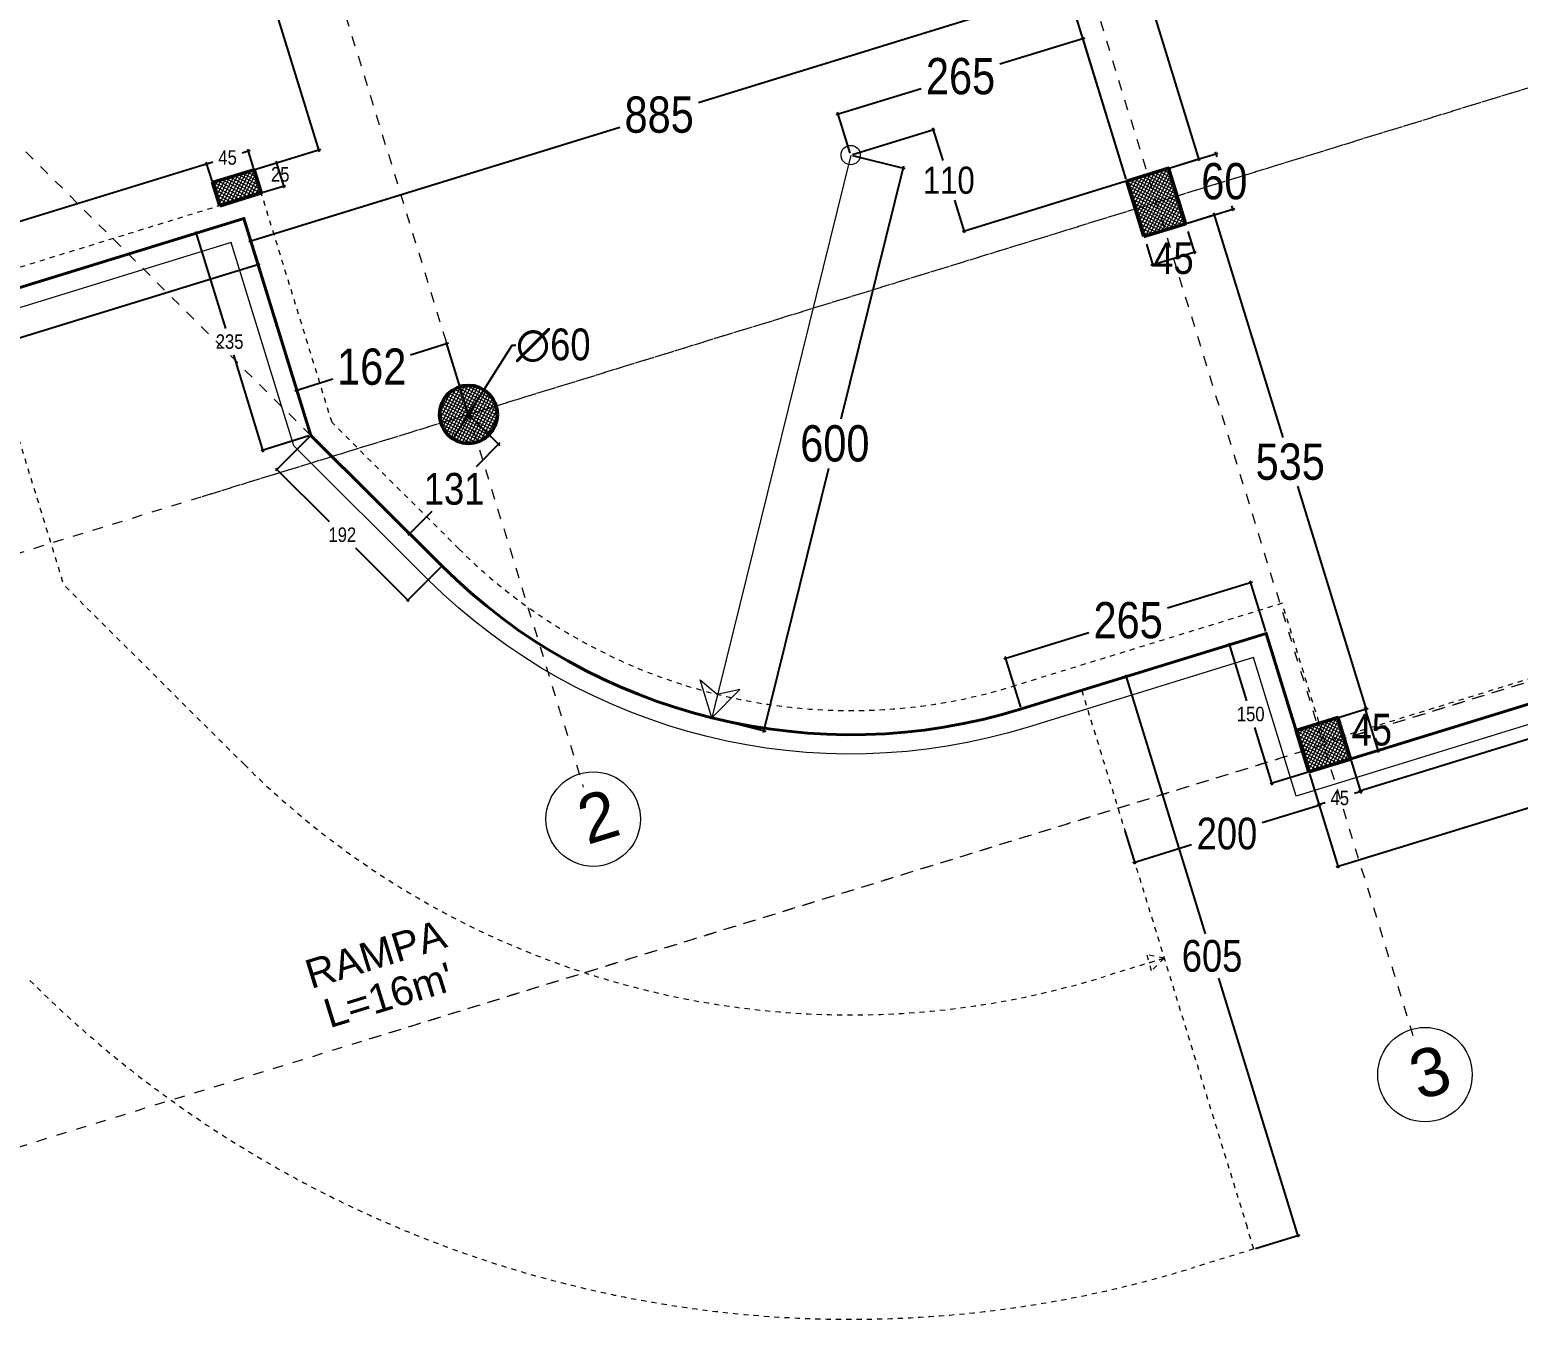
# Model space of a CAD drawing. Header units: centimetres. Extents: x 85226 to 578505, y -13061 to 170378.
# Drawn here: x 442434 to 443975, y 117937 to 119272 of the extents above; entities that cross this region are included whole.
import ezdxf

# ---------------------------------------------------------------- set-up
doc = ezdxf.new("R2010")
doc.units = ezdxf.units.CM
doc.linetypes.add('Dashed', pattern=[10.666667, 5.333333, -5.333333])
for name, color, linetype, lineweight in [('01 Bodrumi_Pen_No__20', 20, 'Continuous', 18), ('0_Pen_No__6', 6, 'Continuous', 18), ('Akset_Pen_No__13', 13, 'Continuous', 18), ('ArchiCAD Doors_Pen_No__3', 3, 'Continuous', 18), ('Dimensionet', 150, 'Continuous', 15), ('Fasada', 7, 'Continuous', 15), ('muri', 7, 'Continuous', 40), ('Shtyllat', 1, 'Continuous', 25), ('Spotat', 1, 'Continuous', 15), ('Tekst', 64, 'Continuous', 15)]:
    doc.layers.add(name, color=color, linetype=linetype, lineweight=lineweight)
doc.styles.add('Dimensionet CM', font='swissc.ttf', dxfattribs={"height": 15})
doc.dimstyles.new('Maxi shkronjat', dxfattribs={"dimscale": 2, "dimtxt": 30, "dimasz": 1, "dimexe": 1, "dimexo": 1, "dimgap": 3, "dimtad": 0, "dimtih": 1, "dimtoh": 1, "dimzin": 9, "dimtxsty": 'Dimensionet CM', "dimblk": 'ARCHTICK', "dimcen": 1, "dimdle": 1, "dimadec": 0, "dimazin": 0, "dimtfac": 1, "dimtmove": 0, "dimatfit": 3, "dimldrblk": 'ARCHTICK', "dimfxl": 1, "dimarcsym": 0})

# ---------------------------------------------------------------- blocks, each defined once
blk = doc.blocks.new('_ArchTick')
at = {"layer": 'Spotat', "color": 0, "const_width": 0.15}
blk.add_lwpolyline([(-0.5, -0.5), (0.5, 0.5)], dxfattribs=at)
blk = doc.blocks.new('*D4674')
at = {"layer": 'DEFPOINTS', "color": 0, "transparency": 16777216}
for p in [(445936.9, 119175.4), (445967, 119077.7), (443758, 118503.8)]:
    blk.add_point(p, dxfattribs=at)
at = {"layer": 'Dimensionet', "color": 0, "lineweight": -2, "transparency": 16777216}
for p, q in [((445937.5, 119173.5), (445967.6, 119075.8)), ((445968.9, 119078.3), (444930.9, 118758.3)), ((443786.2, 118405.5), (444824.2, 118725.5)), ((443758.6, 118501.9), (443788.7, 118404.2))]:
    blk.add_line(p, q, dxfattribs=at)
at = {"layer": 'Dimensionet', "color": 0, "lineweight": -2, "transparency": 16777216, "xscale": 2, "yscale": 2, "zscale": 2}
for p, rotation in [((445967, 119077.7), 17.1299999999269), ((443788.1, 118406.1), 197.1299999999269)]:
    blk.add_blockref('_ArchTick', p, dxfattribs=dict(at, rotation=rotation))
at = {"layer": 'Dimensionet', "color": 0, "transparency": 16777216, "insert": (444877.6, 118741.9), "char_height": 15, "attachment_point": 5, "style": 'Dimensionet CM'}
blk.add_mtext('{\\H2.5x;2280}', dxfattribs=at)
blk = doc.blocks.new('*D4675')
at = {"layer": 'DEFPOINTS', "color": 0, "transparency": 16777216}
for p in [(442655.4, 119076.7), (442670.1, 119028.9), (442077.2, 118898.5)]:
    blk.add_point(p, dxfattribs=at)
at = {"layer": 'Dimensionet', "color": 0, "lineweight": -2, "transparency": 16777216}
for p, q in [((442655.9, 119074.8), (442670.7, 119027)), ((442672, 119029.5), (442421.8, 118952.4)), ((442090, 118850.1), (442340.2, 118927.3)), ((442077.8, 118896.6), (442092.5, 118848.8))]:
    blk.add_line(p, q, dxfattribs=at)
at = {"layer": 'Dimensionet', "color": 0, "lineweight": -2, "transparency": 16777216, "xscale": 2, "yscale": 2, "zscale": 2}
for p, rotation in [((442670.1, 119028.9), 17.1299999999269), ((442091.9, 118850.7), 197.1299999999269)]:
    blk.add_blockref('_ArchTick', p, dxfattribs=dict(at, rotation=rotation))
at = {"layer": 'Dimensionet', "color": 0, "transparency": 16777216, "insert": (442381, 118939.8), "char_height": 15, "attachment_point": 5, "style": 'Dimensionet CM'}
blk.add_mtext('{\\H2.5x;605}', dxfattribs=at)
blk = doc.blocks.new('*D4676')
at = {"layer": 'DEFPOINTS', "color": 0, "transparency": 16777216}
for p in [(442655.4, 119076.7), (442724.6, 118852.2), (442675.2, 118836.9)]:
    blk.add_point(p, dxfattribs=at)
at = {"layer": 'Dimensionet', "color": 0, "lineweight": -2, "transparency": 16777216}
for p, q in [((442653.4, 119076.1), (442604, 119060.9)), ((442605.4, 119063.4), (442636.3, 118962.9)), ((442675.8, 118835), (442644.8, 118935.5)), ((442722.7, 118851.6), (442673.3, 118836.3))]:
    blk.add_line(p, q, dxfattribs=at)
at = {"layer": 'Dimensionet', "color": 0, "lineweight": -2, "transparency": 16777216, "xscale": 2, "yscale": 2, "zscale": 2}
for p, rotation in [((442606, 119061.5), 107.1299999991601), ((442675.2, 118836.9), 287.1299999991601)]:
    blk.add_blockref('_ArchTick', p, dxfattribs=dict(at, rotation=rotation))
at = {"layer": 'Dimensionet', "color": 0, "transparency": 16777216, "insert": (442640.6, 118949.2), "char_height": 15, "attachment_point": 5, "style": 'Dimensionet CM'}
blk.add_mtext('235', dxfattribs=at)
blk = doc.blocks.new('*D4641')
at = {"layer": 'DEFPOINTS', "color": 0, "transparency": 16777216}
for p in [(443388.7, 119855), (443420.2, 119864.7), (443612.5, 119128.7)]:
    blk.add_point(p, dxfattribs=at)
at = {"layer": 'Dimensionet', "color": 0, "lineweight": -2, "transparency": 16777216}
for p, q in [((443390.6, 119855.6), (443422.1, 119865.3)), ((443419.6, 119866.6), (443524.3, 119526.8)), ((443644.6, 119136.5), (443539.9, 119476.3)), ((443614.4, 119129.3), (443645.9, 119139))]:
    blk.add_line(p, q, dxfattribs=at)
at = {"layer": 'Dimensionet', "color": 0, "lineweight": -2, "transparency": 16777216, "xscale": 2, "yscale": 2, "zscale": 2}
for p, rotation in [((443420.2, 119864.7), 107.1299999991601), ((443644, 119138.4), 287.1299999991601)]:
    blk.add_blockref('_ArchTick', p, dxfattribs=dict(at, rotation=rotation))
at = {"layer": 'Dimensionet', "color": 0, "transparency": 16777216, "insert": (443532.1, 119501.6), "char_height": 15, "attachment_point": 5, "style": 'Dimensionet CM'}
blk.add_mtext('{\\H2.5x;760}', dxfattribs=at)
blk = doc.blocks.new('*D4642')
at = {"layer": 'DEFPOINTS', "color": 0, "transparency": 16777216}
for p in [(443661.6, 119143.8), (443612.5, 119128.7), (443630.2, 119071.4)]:
    blk.add_point(p, dxfattribs=at)
at = {"layer": 'Dimensionet', "color": 0, "lineweight": -2, "transparency": 16777216}
for p, q in [((443661, 119145.7), (443662.6, 119140.4)), ((443614.4, 119129.3), (443663.5, 119144.4)), ((443632.1, 119071.9), (443681.2, 119087.1)), ((443679.8, 119084.6), (443678.2, 119089.9))]:
    blk.add_line(p, q, dxfattribs=at)
at = {"layer": 'Dimensionet', "color": 0, "lineweight": -2, "transparency": 16777216, "xscale": 2, "yscale": 2, "zscale": 2}
for p, rotation in [((443661.6, 119143.8), 107.1299999991601), ((443679.2, 119086.5), 287.1299999991601)]:
    blk.add_blockref('_ArchTick', p, dxfattribs=dict(at, rotation=rotation))
at = {"layer": 'Dimensionet', "color": 0, "transparency": 16777216, "insert": (443670.4, 119115.1), "char_height": 15, "attachment_point": 5, "style": 'Dimensionet CM'}
blk.add_mtext('{\\H2.5x;60}', dxfattribs=at)
blk = doc.blocks.new('*D4643')
at = {"layer": 'DEFPOINTS', "color": 0, "transparency": 16777216}
for p in [(443630.2, 119071.4), (443659.8, 119080.5), (443787.8, 118560.1)]:
    blk.add_point(p, dxfattribs=at)
at = {"layer": 'Dimensionet', "color": 0, "lineweight": -2, "transparency": 16777216}
for p, q in [((443632.1, 119071.9), (443661.7, 119081.1)), ((443659.2, 119082.4), (443730.8, 118850.1)), ((443818, 118567.3), (443746.4, 118799.6)), ((443789.7, 118560.7), (443819.3, 118569.8))]:
    blk.add_line(p, q, dxfattribs=at)
at = {"layer": 'Dimensionet', "color": 0, "lineweight": -2, "transparency": 16777216, "xscale": 2, "yscale": 2, "zscale": 2}
for p, rotation in [((443659.8, 119080.5), 107.1299999991601), ((443817.4, 118569.2), 287.1299999991601)]:
    blk.add_blockref('_ArchTick', p, dxfattribs=dict(at, rotation=rotation))
at = {"layer": 'Dimensionet', "color": 0, "transparency": 16777216, "insert": (443738.6, 118824.8), "char_height": 15, "attachment_point": 5, "style": 'Dimensionet CM'}
blk.add_mtext('{\\H2.5x;535}', dxfattribs=at)
blk = doc.blocks.new('*D4644')
at = {"layer": 'DEFPOINTS', "color": 0, "transparency": 16777216}
for p in [(443787.8, 118560.1), (443816.4, 118568.9), (443801, 118517.1)]:
    blk.add_point(p, dxfattribs=at)
at = {"layer": 'Dimensionet', "color": 0, "lineweight": -2, "transparency": 16777216}
for p, q in [((443789.7, 118560.7), (443818.3, 118569.5)), ((443830.3, 118524), (443815.8, 118570.8)), ((443802.9, 118517.7), (443831.6, 118526.5))]:
    blk.add_line(p, q, dxfattribs=at)
at = {"layer": 'Dimensionet', "color": 0, "lineweight": -2, "transparency": 16777216, "xscale": 2, "yscale": 2, "zscale": 2}
for p, rotation in [((443816.4, 118568.9), 107.1299999991601), ((443829.7, 118525.9), 287.1299999991601)]:
    blk.add_blockref('_ArchTick', p, dxfattribs=dict(at, rotation=rotation))
at = {"layer": 'Dimensionet', "color": 0, "transparency": 16777216, "insert": (443823, 118547.4), "char_height": 15, "attachment_point": 5, "style": 'Dimensionet CM'}
blk.add_mtext('{\\H2.1875x;45}', dxfattribs=at)
blk = doc.blocks.new('*D4645')
at = {"layer": 'DEFPOINTS', "color": 0, "transparency": 16777216}
for p in [(443713.8, 118647.2), (443675.6, 118635.4), (443758, 118503.8)]:
    blk.add_point(p, dxfattribs=at)
at = {"layer": 'Dimensionet', "color": 0, "lineweight": -2, "transparency": 16777216}
for p, q in [((443711.9, 118646.6), (443673.7, 118634.8)), ((443675, 118637.3), (443693.5, 118577.4)), ((443720.4, 118490.1), (443701.9, 118550)), ((443756.1, 118503.2), (443717.9, 118491.5))]:
    blk.add_line(p, q, dxfattribs=at)
at = {"layer": 'Dimensionet', "color": 0, "lineweight": -2, "transparency": 16777216, "xscale": 2, "yscale": 2, "zscale": 2}
for p, rotation in [((443675.6, 118635.4), 107.1299999991601), ((443719.8, 118492.1), 287.1299999991601)]:
    blk.add_blockref('_ArchTick', p, dxfattribs=dict(at, rotation=rotation))
at = {"layer": 'Dimensionet', "color": 0, "transparency": 16777216, "insert": (443697.7, 118563.7), "char_height": 15, "attachment_point": 5, "style": 'Dimensionet CM'}
blk.add_mtext('150', dxfattribs=at)
blk = doc.blocks.new('*D4646')
at = {"layer": 'DEFPOINTS', "color": 0, "transparency": 16777216}
for p in [(443713.8, 118647.2), (443444.1, 118621.6), (443460.3, 118569)]:
    blk.add_point(p, dxfattribs=at)
at = {"layer": 'Dimensionet', "color": 0, "lineweight": -2, "transparency": 16777216}
for p, q in [((443699.5, 118700.4), (443611.6, 118673.3)), ((443713.2, 118649.1), (443697, 118701.7)), ((443442.2, 118621), (443530.1, 118648.1)), ((443459.7, 118570.9), (443443.5, 118623.5))]:
    blk.add_line(p, q, dxfattribs=at)
at = {"layer": 'Dimensionet', "color": 0, "lineweight": -2, "transparency": 16777216, "xscale": 2, "yscale": 2, "zscale": 2}
for p, rotation in [((443697.6, 118699.8), 17.12999999992693), ((443444.1, 118621.6), 197.1299999999269)]:
    blk.add_blockref('_ArchTick', p, dxfattribs=dict(at, rotation=rotation))
at = {"layer": 'Dimensionet', "color": 0, "transparency": 16777216, "insert": (443570.8, 118660.7), "char_height": 15, "attachment_point": 5, "style": 'Dimensionet CM'}
blk.add_mtext('{\\H2.5x;265}', dxfattribs=at)
blk = doc.blocks.new('*D4647')
at = {"layer": 'DEFPOINTS', "color": 0, "transparency": 16777216}
for p in [(442724.6, 118852.2), (442689.4, 118816.8), (442860.4, 118717)]:
    blk.add_point(p, dxfattribs=at)
at = {"layer": 'Dimensionet', "color": 0, "lineweight": -2, "transparency": 16777216}
for p, q in [((442723.2, 118850.7), (442688, 118815.4)), ((442688, 118818.2), (442743.5, 118763)), ((442826.6, 118680.3), (442771.1, 118735.5)), ((442859, 118715.6), (442823.8, 118680.3))]:
    blk.add_line(p, q, dxfattribs=at)
at = {"layer": 'Dimensionet', "color": 0, "lineweight": -2, "transparency": 16777216, "xscale": 2, "yscale": 2, "zscale": 2}
for p, rotation in [((442689.4, 118816.8), 135.1494736180241), ((442825.2, 118681.7), 315.1494736180241)]:
    blk.add_blockref('_ArchTick', p, dxfattribs=dict(at, rotation=rotation))
at = {"layer": 'Dimensionet', "color": 0, "transparency": 16777216, "insert": (442757.3, 118749.3), "char_height": 15, "attachment_point": 5, "style": 'Dimensionet CM'}
blk.add_mtext('192', dxfattribs=at)
blk = doc.blocks.new('*D4648')
at = {"layer": 'DEFPOINTS', "color": 0, "transparency": 16777216}
for p in [(443283.6, 119142.4), (443337.6, 119129.1), (443139.8, 118559.9)]:
    blk.add_point(p, dxfattribs=at)
at = {"layer": 'Dimensionet', "color": 0, "lineweight": -2, "transparency": 16777216}
for p, q in [((443338.1, 119131), (443273.4, 118868.9)), ((443285.5, 119141.9), (443339.5, 119128.6)), ((443193.4, 118544.6), (443260.9, 118818.4)), ((443141.8, 118559.4), (443195.8, 118546.1))]:
    blk.add_line(p, q, dxfattribs=at)
at = {"layer": 'Dimensionet', "color": 0, "lineweight": -2, "transparency": 16777216, "xscale": 2, "yscale": 2, "zscale": 2}
for p, rotation in [((443337.6, 119129.1), 76.13973681199917), ((443193.9, 118546.5), 256.1397368119992)]:
    blk.add_blockref('_ArchTick', p, dxfattribs=dict(at, rotation=rotation))
at = {"layer": 'Dimensionet', "color": 0, "transparency": 16777216, "insert": (443267.2, 118843.7), "char_height": 15, "attachment_point": 5, "style": 'Dimensionet CM'}
blk.add_mtext('{\\H2.5x;600}', dxfattribs=at)
blk = doc.blocks.new('*D4649')
at = {"layer": 'DEFPOINTS', "color": 0, "transparency": 16777216}
for p in [(443270.5, 119184.8), (443283.6, 119142.4), (443569.5, 119115.4)]:
    blk.add_point(p, dxfattribs=at)
at = {"layer": 'Dimensionet', "color": 0, "lineweight": -2, "transparency": 16777216}
for p, q in [((443526, 119263.5), (443438, 119236.4)), ((443568.9, 119117.4), (443523.5, 119264.8)), ((443268.6, 119184.2), (443356.5, 119211.3)), ((443283, 119144.3), (443269.9, 119186.7))]:
    blk.add_line(p, q, dxfattribs=at)
at = {"layer": 'Dimensionet', "color": 0, "lineweight": -2, "transparency": 16777216, "xscale": 2, "yscale": 2, "zscale": 2}
for p, rotation in [((443524.1, 119262.9), 17.12999999992693), ((443270.5, 119184.8), 197.1299999999269)]:
    blk.add_blockref('_ArchTick', p, dxfattribs=dict(at, rotation=rotation))
at = {"layer": 'Dimensionet', "color": 0, "transparency": 16777216, "insert": (443397.3, 119223.8), "char_height": 15, "attachment_point": 5, "style": 'Dimensionet CM'}
blk.add_mtext('{\\H2.5x;265}', dxfattribs=at)
blk = doc.blocks.new('*D4650')
at = {"layer": 'DEFPOINTS', "color": 0, "transparency": 16777216}
for p in [(443368.9, 119168.7), (443283.6, 119142.4), (443569.5, 119115.4)]:
    blk.add_point(p, dxfattribs=at)
at = {"layer": 'Dimensionet', "color": 0, "lineweight": -2, "transparency": 16777216}
for p, q in [((443285.5, 119143), (443370.8, 119169.3)), ((443368.3, 119170.6), (443378.8, 119136.6)), ((443567.6, 119114.9), (443399.3, 119063)), ((443401.8, 119061.7), (443391.4, 119095.7))]:
    blk.add_line(p, q, dxfattribs=at)
at = {"layer": 'Dimensionet', "color": 0, "lineweight": -2, "transparency": 16777216, "xscale": 2, "yscale": 2, "zscale": 2}
for p, rotation in [((443368.9, 119168.7), 107.1299999991601), ((443401.3, 119063.6), 287.1299999991601)]:
    blk.add_blockref('_ArchTick', p, dxfattribs=dict(at, rotation=rotation))
at = {"layer": 'Dimensionet', "color": 0, "transparency": 16777216, "insert": (443385.1, 119116.1), "char_height": 15, "attachment_point": 5, "style": 'Dimensionet CM'}
blk.add_mtext('{\\H1.875x;110}', dxfattribs=at)
blk = doc.blocks.new('*D4651')
at = {"layer": 'DEFPOINTS', "color": 0, "transparency": 16777216}
for p in [(442710.1, 118899.1), (442887.9, 118874), (442724.6, 118852.2)]:
    blk.add_point(p, dxfattribs=at)
at = {"layer": 'Dimensionet', "color": 0, "lineweight": -2, "transparency": 16777216}
for p, q in [((442867.3, 118947.6), (442827.9, 118935.4)), ((442887.3, 118875.9), (442864.8, 118948.9)), ((442708.2, 118898.5), (442747.6, 118910.7)), ((442724, 118854.1), (442709.5, 118901))]:
    blk.add_line(p, q, dxfattribs=at)
at = {"layer": 'Dimensionet', "color": 0, "lineweight": -2, "transparency": 16777216, "xscale": 2, "yscale": 2, "zscale": 2}
for p, rotation in [((442865.4, 118947), 17.12999999992693), ((442710.1, 118899.1), 197.1299999999269)]:
    blk.add_blockref('_ArchTick', p, dxfattribs=dict(at, rotation=rotation))
at = {"layer": 'Dimensionet', "color": 0, "transparency": 16777216, "insert": (442787.7, 118923.1), "char_height": 15, "attachment_point": 5, "style": 'Dimensionet CM'}
blk.add_mtext('{\\H2.5x;162}', dxfattribs=at)
blk = doc.blocks.new('*D4654')
at = {"layer": 'DEFPOINTS', "color": 0, "transparency": 16777216}
for p in [(442617, 119133.2), (442623, 119113.8), (442106.9, 118954.8)]:
    blk.add_point(p, dxfattribs=at)
at = {"layer": 'Dimensionet', "color": 0, "lineweight": -2, "transparency": 16777216}
for p, q in [((442618.9, 119133.8), (442379, 119059.9)), ((442622.4, 119115.8), (442616.4, 119135.1)), ((442099.1, 118973.6), (442339, 119047.5)), ((442106.4, 118956.7), (442100.4, 118976.1))]:
    blk.add_line(p, q, dxfattribs=at)
at = {"layer": 'Dimensionet', "color": 0, "lineweight": -2, "transparency": 16777216, "xscale": 2, "yscale": 2, "zscale": 2}
for p, rotation in [((442617, 119133.2), 17.1299999999269), ((442101, 118974.2), 197.1299999999269)]:
    blk.add_blockref('_ArchTick', p, dxfattribs=dict(at, rotation=rotation))
at = {"layer": 'Dimensionet', "color": 0, "transparency": 16777216, "insert": (442359, 119053.7), "char_height": 15, "attachment_point": 5, "style": 'Dimensionet CM'}
blk.add_mtext('540', dxfattribs=at)
blk = doc.blocks.new('*D4655')
at = {"layer": 'DEFPOINTS', "color": 0, "transparency": 16777216}
for p in [(442660, 119146.5), (442623, 119113.8), (442666, 119127.1)]:
    blk.add_point(p, dxfattribs=at)
at = {"layer": 'Dimensionet', "color": 0, "lineweight": -2, "transparency": 16777216}
for p, q in [((442661.9, 119147.1), (442653.6, 119144.5)), ((442665.4, 119129), (442659.4, 119148.4)), ((442615.1, 119132.6), (442623.4, 119135.2)), ((442622.4, 119115.8), (442616.4, 119135.1))]:
    blk.add_line(p, q, dxfattribs=at)
at = {"layer": 'Dimensionet', "color": 0, "lineweight": -2, "transparency": 16777216, "xscale": 2, "yscale": 2, "zscale": 2}
for p, rotation in [((442660, 119146.5), 17.1299999999269), ((442617, 119133.2), 197.1299999999269)]:
    blk.add_blockref('_ArchTick', p, dxfattribs=dict(at, rotation=rotation))
at = {"layer": 'Dimensionet', "color": 0, "transparency": 16777216, "insert": (442638.5, 119139.8), "char_height": 15, "attachment_point": 5, "style": 'Dimensionet CM'}
blk.add_mtext('45', dxfattribs=at)
blk = doc.blocks.new('*D4656')
at = {"layer": 'DEFPOINTS', "color": 0, "transparency": 16777216}
for p in [(442689.3, 119134.3), (442666, 119127.1), (442673.4, 119103.2)]:
    blk.add_point(p, dxfattribs=at)
at = {"layer": 'Dimensionet', "color": 0, "lineweight": -2, "transparency": 16777216}
for p, q in [((442667.9, 119127.7), (442691.2, 119134.9)), ((442697.3, 119108.5), (442688.7, 119136.2)), ((442675.3, 119103.8), (442698.6, 119111))]:
    blk.add_line(p, q, dxfattribs=at)
at = {"layer": 'Dimensionet', "color": 0, "lineweight": -2, "transparency": 16777216, "xscale": 2, "yscale": 2, "zscale": 2}
for p, rotation in [((442689.3, 119134.3), 107.1299999991601), ((442696.7, 119110.4), 287.1299999991601)]:
    blk.add_blockref('_ArchTick', p, dxfattribs=dict(at, rotation=rotation))
at = {"layer": 'Dimensionet', "color": 0, "transparency": 16777216, "insert": (442693, 119122.3), "char_height": 15, "attachment_point": 5, "style": 'Dimensionet CM'}
blk.add_mtext('25', dxfattribs=at)
blk = doc.blocks.new('*D4678')
at = {"layer": 'DEFPOINTS', "color": 0, "transparency": 16777216}
for p in [(443801, 118517.1), (443758, 118503.8), (443811.4, 118483.5)]:
    blk.add_point(p, dxfattribs=at)
at = {"layer": 'Dimensionet', "color": 0, "lineweight": -2, "transparency": 16777216}
for p, q in [((443801.6, 118515.2), (443812, 118481.6)), ((443758.6, 118501.9), (443769, 118468.3)), ((443813.3, 118484.1), (443805, 118481.5)), ((443766.5, 118469.7), (443774.8, 118472.2))]:
    blk.add_line(p, q, dxfattribs=at)
at = {"layer": 'Dimensionet', "color": 0, "lineweight": -2, "transparency": 16777216, "xscale": 2, "yscale": 2, "zscale": 2}
for p, rotation in [((443811.4, 118483.5), 17.1299999999269), ((443768.4, 118470.3), 197.1299999999269)]:
    blk.add_blockref('_ArchTick', p, dxfattribs=dict(at, rotation=rotation))
at = {"layer": 'Dimensionet', "color": 0, "transparency": 16777216, "insert": (443789.9, 118476.9), "char_height": 15, "attachment_point": 5, "style": 'Dimensionet CM'}
blk.add_mtext('45', dxfattribs=at)
blk = doc.blocks.new('*D4679')
at = {"layer": 'DEFPOINTS', "color": 0, "transparency": 16777216}
for p in [(444470, 118723.3), (444480, 118690.6), (443801, 118517.1)]:
    blk.add_point(p, dxfattribs=at)
at = {"layer": 'Dimensionet', "color": 0, "lineweight": -2, "transparency": 16777216}
for p, q in [((444470.6, 118721.4), (444480.6, 118688.7)), ((444481.9, 118691.2), (444165.5, 118593.7)), ((443809.2, 118483.9), (444125.5, 118581.4)), ((443801.6, 118515.2), (443811.7, 118482.6))]:
    blk.add_line(p, q, dxfattribs=at)
at = {"layer": 'Dimensionet', "color": 0, "lineweight": -2, "transparency": 16777216, "xscale": 2, "yscale": 2, "zscale": 2}
for p, rotation in [((444480, 118690.6), 17.1299999999269), ((443811.1, 118484.5), 197.1299999999269)]:
    blk.add_blockref('_ArchTick', p, dxfattribs=dict(at, rotation=rotation))
at = {"layer": 'Dimensionet', "color": 0, "transparency": 16777216, "insert": (444145.5, 118587.6), "char_height": 15, "attachment_point": 5, "style": 'Dimensionet CM'}
blk.add_mtext('700', dxfattribs=at)
blk = doc.blocks.new('*D4680')
at = {"layer": 'DEFPOINTS', "color": 0, "transparency": 16777216}
for p in [(442887.9, 118874), (442795.8, 118781.3), (442826.9, 118750.4)]:
    blk.add_point(p, dxfattribs=at)
at = {"layer": 'Dimensionet', "color": 0, "lineweight": -2, "transparency": 16777216}
for p, q in [((442889.3, 118872.6), (442920.5, 118841.6)), ((442920.5, 118844.4), (442895.7, 118819.5)), ((442797.2, 118779.9), (442828.3, 118748.9)), ((442825.5, 118748.9), (442850.3, 118773.8))]:
    blk.add_line(p, q, dxfattribs=at)
at = {"layer": 'Dimensionet', "color": 0, "lineweight": -2, "transparency": 16777216, "xscale": 2, "yscale": 2, "zscale": 2}
for p, rotation in [((442919, 118843), 45.14947361796654), ((442826.9, 118750.4), 225.1494736179665)]:
    blk.add_blockref('_ArchTick', p, dxfattribs=dict(at, rotation=rotation))
at = {"layer": 'Dimensionet', "color": 0, "transparency": 16777216, "insert": (442873, 118796.7), "char_height": 15, "attachment_point": 5, "style": 'Dimensionet CM'}
blk.add_mtext('{\\H2.1875x;131}', dxfattribs=at)
blk = doc.blocks.new('*D4681')
at = {"layer": 'DEFPOINTS', "color": 0, "transparency": 16777216}
for p in [(442903.9, 118899.4), (442871.9, 118848.6)]:
    blk.add_point(p, dxfattribs=at)
at = {"layer": 'Dimensionet', "color": 0, "lineweight": -2, "transparency": 16777216}
for p, q in [((442932.7, 118945.3), (442903.9, 118899.4)), ((442936.9, 118945.3), (442932.7, 118945.3)), ((442871.9, 118848.6), (442903.9, 118899.4))]:
    blk.add_line(p, q, dxfattribs=at)
at = {"layer": 'Dimensionet', "color": 0, "lineweight": -2, "transparency": 16777216, "xscale": 2, "yscale": 2, "zscale": 2}
for p, rotation in [((442903.9, 118899.4), 237.8740417209385), ((442871.9, 118848.6), 57.87404172093856)]:
    blk.add_blockref('_ArchTick', p, dxfattribs=dict(at, rotation=rotation))
at = {"layer": 'Dimensionet', "color": 0, "transparency": 16777216, "insert": (442975.6, 118945.3), "char_height": 15, "attachment_point": 5, "style": 'Dimensionet CM'}
blk.add_mtext('{\\H2.1875x;∅60}', dxfattribs=at)
blk = doc.blocks.new('*D4682')
at = {"layer": 'DEFPOINTS', "color": 0, "transparency": 16777216}
for p in [(442633.7, 119622.3), (442590.8, 119609.1), (442666, 119127.1)]:
    blk.add_point(p, dxfattribs=at)
at = {"layer": 'Dimensionet', "color": 0, "lineweight": -2, "transparency": 16777216}
for p, q in [((442631.8, 119621.7), (442588.8, 119608.5)), ((442590.2, 119611), (442657.6, 119392.1)), ((442733.5, 119145.8), (442666.1, 119364.7)), ((442667.9, 119127.7), (442734.9, 119148.3))]:
    blk.add_line(p, q, dxfattribs=at)
at = {"layer": 'Dimensionet', "color": 0, "lineweight": -2, "transparency": 16777216, "xscale": 2, "yscale": 2, "zscale": 2}
for p, rotation in [((442590.8, 119609.1), 107.1299999991601), ((442732.9, 119147.7), 287.1299999991601)]:
    blk.add_blockref('_ArchTick', p, dxfattribs=dict(at, rotation=rotation))
at = {"layer": 'Dimensionet', "color": 0, "transparency": 16777216, "insert": (442661.9, 119378.4), "char_height": 15, "attachment_point": 5, "style": 'Dimensionet CM'}
blk.add_mtext('483', dxfattribs=at)
blk = doc.blocks.new('*D4415')
at = {"layer": 'DEFPOINTS', "color": 0, "transparency": 16777216}
for p in [(443632.1, 119065.2), (443589.1, 119052), (443639.2, 119042.2)]:
    blk.add_point(p, dxfattribs=at)
at = {"layer": 'Dimensionet', "color": 0, "lineweight": -2, "transparency": 16777216}
for p, q in [((443632.7, 119063.3), (443639.8, 119040.2)), ((443589.7, 119050.1), (443596.8, 119027)), ((443594.3, 119028.3), (443641.1, 119042.7))]:
    blk.add_line(p, q, dxfattribs=at)
at = {"layer": 'Dimensionet', "color": 0, "lineweight": -2, "transparency": 16777216, "xscale": 2, "yscale": 2, "zscale": 2}
for p, rotation in [((443639.2, 119042.2), 17.1299999999269), ((443596.2, 119028.9), 197.1299999999269)]:
    blk.add_blockref('_ArchTick', p, dxfattribs=dict(at, rotation=rotation))
at = {"layer": 'Dimensionet', "color": 0, "transparency": 16777216, "insert": (443617.7, 119035.5), "char_height": 15, "attachment_point": 5, "style": 'Dimensionet CM'}
blk.add_mtext('{\\H2.1875x;45}', dxfattribs=at)
blk = doc.blocks.new('*D4691')
at = {"layer": 'DEFPOINTS', "color": 0, "transparency": 16777216}
for p in [(443508.2, 119314.3), (443569.5, 119115.4), (442655.4, 119076.7)]:
    blk.add_point(p, dxfattribs=at)
at = {"layer": 'Dimensionet', "color": 0, "lineweight": -2, "transparency": 16777216}
for p, q in [((443510.1, 119314.9), (443126.1, 119196.5)), ((443568.9, 119117.4), (443507.6, 119316.2)), ((442660.6, 119053), (443044.6, 119171.4)), ((442655.9, 119074.8), (442663.1, 119051.7))]:
    blk.add_line(p, q, dxfattribs=at)
at = {"layer": 'Dimensionet', "color": 0, "lineweight": -2, "transparency": 16777216, "xscale": 2, "yscale": 2, "zscale": 2}
for p, rotation in [((443508.2, 119314.3), 17.1299999999269), ((442662.5, 119053.6), 197.1299999999269)]:
    blk.add_blockref('_ArchTick', p, dxfattribs=dict(at, rotation=rotation))
at = {"layer": 'Dimensionet', "color": 0, "transparency": 16777216, "insert": (443085.3, 119184), "char_height": 15, "attachment_point": 5, "style": 'Dimensionet CM'}
blk.add_mtext('{\\H2.5x;885}', dxfattribs=at)
blk = doc.blocks.new('*D4692')
at = {"layer": 'DEFPOINTS', "color": 0, "transparency": 16777216}
for p in [(443568.6, 118602.4), (443522.7, 118588.3), (443700.9, 118010.1)]:
    blk.add_point(p, dxfattribs=at)
at = {"layer": 'Dimensionet', "color": 0, "lineweight": -2, "transparency": 16777216}
for p, q in [((443524.6, 118588.9), (443570.5, 118603)), ((443568, 118604.3), (443650.6, 118336.2)), ((443747.3, 118022.3), (443664.7, 118290.5)), ((443702.8, 118010.7), (443748.7, 118024.8))]:
    blk.add_line(p, q, dxfattribs=at)
at = {"layer": 'Dimensionet', "color": 0, "lineweight": -2, "transparency": 16777216, "xscale": 2, "yscale": 2, "zscale": 2}
for p, rotation in [((443568.6, 118602.4), 107.1299999991601), ((443746.8, 118024.2), 287.1299999991601)]:
    blk.add_blockref('_ArchTick', p, dxfattribs=dict(at, rotation=rotation))
at = {"layer": 'Dimensionet', "color": 0, "transparency": 16777216, "insert": (443657.7, 118313.3), "char_height": 15, "attachment_point": 5, "style": 'Dimensionet CM'}
blk.add_mtext('{\\H2.1875x;605}', dxfattribs=at)
blk = doc.blocks.new('*D4694')
at = {"layer": 'DEFPOINTS', "color": 0, "transparency": 16777216}
for p in [(443758, 118503.8), (443566.9, 118444.9), (443577.5, 118410.4)]:
    blk.add_point(p, dxfattribs=at)
at = {"layer": 'Dimensionet', "color": 0, "lineweight": -2, "transparency": 16777216}
for p, q in [((443758.6, 118501.9), (443769.2, 118467.4)), ((443770.6, 118469.9), (443709.6, 118451.2)), ((443567.5, 118443), (443578.1, 118408.5)), ((443575.6, 118409.9), (443636.5, 118428.6))]:
    blk.add_line(p, q, dxfattribs=at)
at = {"layer": 'Dimensionet', "color": 0, "lineweight": -2, "transparency": 16777216, "xscale": 2, "yscale": 2, "zscale": 2}
for p, rotation in [((443768.6, 118469.4), 17.12999999992693), ((443577.5, 118410.4), 197.1299999999269)]:
    blk.add_blockref('_ArchTick', p, dxfattribs=dict(at, rotation=rotation))
at = {"layer": 'Dimensionet', "color": 0, "transparency": 16777216, "insert": (443673.1, 118439.9), "char_height": 15, "attachment_point": 5, "style": 'Dimensionet CM'}
blk.add_mtext('{\\H2.1875x;200}', dxfattribs=at)

msp = doc.modelspace()

# ---------------------------------------------------------------- hatches: boundary and pattern name
at = {"layer": 'Fasada'}
h = msp.add_hatch(dxfattribs=at)
h.set_pattern_fill('ANSI37', color=256, angle=17.13)
h.set_pattern_definition([(62.13, (-736430.1738, 391448.3047), (-2.80673339, 1.484207762), []), (152.13, (-736430.1738, 391448.3047), (-1.484207762, -2.80673339), [])])
h.paths.add_polyline_path([(442630.352, 119089.953), (442673.355, 119103.208), (442665.992, 119127.099), (442622.988, 119113.844)])
h = msp.add_hatch(dxfattribs=at)
h.set_pattern_fill('ANSI37', color=256, angle=17.13)
h.set_pattern_definition([(62.13, (-737371.4902, 397574.9658), (-2.80673339, 1.484207762), []), (152.13, (-737371.4902, 397574.9658), (-1.484207762, -2.80673339), [])])
h.paths.add_polyline_path([(443587.172, 119058.099), (443630.176, 119071.354), (443612.504, 119128.692), (443569.5, 119115.438)])
h = msp.add_hatch(dxfattribs=at)
h.set_pattern_fill('ANSI37', color=256, angle=17.13)
h.set_pattern_definition([(62.13, (-739425.7024, 399181.1695), (-2.80673339, 1.484207762), []), (152.13, (-739425.7024, 399181.1695), (-1.484207762, -2.80673339), [])])
edge = h.paths.add_edge_path()
edge.add_arc((442887.897, 118873.966), 30, 0, 360)
h = msp.add_hatch(dxfattribs=at)
h.set_pattern_fill('ANSI37', color=256, angle=17.13)
h.set_pattern_definition([(62.13, (-737197.7112, 397011.1388), (-2.80673339, 1.484207762), []), (152.13, (-737197.7112, 397011.1388), (-1.484207762, -2.80673339), [])])
h.paths.add_polyline_path([(443758.006, 118503.829), (443801.01, 118517.083), (443787.762, 118560.089), (443744.759, 118546.835)])

# ---------------------------------------------------------------- linework, layer by layer
at = {"layer": '01 Bodrumi_Pen_No__20', "linetype": 'Dashed'}
msp.add_lwpolyline([(442878.026, 118734.765), (442746.626, 118865.481), (442673.355, 119103.208), (442095.194, 118925.011), (441528.87, 120762.452), (445083.847, 121858.144), (445905.615, 119191.911), (443774.54, 118535.085), (443730.359, 118678.431), (443452.911, 118592.918, -0.27723304)], format="xyb", close=True, dxfattribs=at)
at = {"layer": '0_Pen_No__6'}
msp.add_line((443283.55, 119142.41), (443139.817, 118559.881), dxfattribs=at)
for points in [[(443139.817, 118559.881), (443127.645, 118599.373), (443145.806, 118584.153), (443139.817, 118559.881)], [(443139.817, 118559.881), (443168.963, 118589.179), (443145.806, 118584.153), (443139.817, 118559.881)]]:
    msp.add_lwpolyline(points, dxfattribs=at)
msp.add_circle((443283.55, 119142.41), 10, dxfattribs=at)
at = {"layer": 'Akset_Pen_No__13', "color": 251, "linetype": 'Dashed', "ltscale": 2}
for p, q in [((441683.649, 118502.801), (455650.996, 122807.724)), ((442074.222, 118008.408), (455824.039, 122246.286))]:
    msp.add_line(p, q, dxfattribs=at)
at = {"layer": 'Akset_Pen_No__13', "linetype": 'Dashed', "ltscale": 2}
for p, q in [((442794.276, 121707.07), (443867.877, 118223.766)), ((442082.325, 121487.637), (443006.77, 118488.27)), ((442612.11, 118788.964), (446221.957, 119901.568)), ((442785.152, 118227.527), (446395, 119340.13))]:
    msp.add_line(p, q, dxfattribs=at)
at = {"layer": 'Akset_Pen_No__13', "ltscale": 2}
for centre in [(443017.007, 118455.057), (443878.114, 118190.553)]:
    msp.add_circle(centre, 48.904, dxfattribs=at)
at = {"layer": 'ArchiCAD Doors_Pen_No__3', "color": 3, "linetype": 'Dashed', "lineweight": 18}
for p, q in [((442378.22, 118991.315), (442468.749, 118697.592)), ((442655.869, 118511.446), (442468.749, 118697.592)), ((443522.704, 118588.269), (443693.538, 118033.998)), ((443608.121, 118311.133), (443545.692, 118291.892)), ((443700.901, 118010.107), (443693.538, 118033.998)), ((443700.901, 118010.107), (443638.472, 117990.865))]:
    msp.add_line(p, q, dxfattribs=at)
for points in [[(443608.121, 118311.133), (443590.074, 118314.518), (443592.592, 118306.347), (443608.121, 118311.133)], [(443608.121, 118311.133), (443595.11, 118298.176), (443592.592, 118306.347), (443608.121, 118311.133)]]:
    msp.add_lwpolyline(points, dxfattribs=at)
for radius in [890, 1205]:
    msp.add_arc((443283.55, 119142.41), radius, 225.149474, 287.13, dxfattribs=at)
at = {"layer": 'Fasada', "linetype": 'Dashed', "ltscale": 2}
msp.add_line((442724.572, 118852.156), (442112.034, 119461.507), dxfattribs=at)
at = {"layer": 'Fasada'}
msp.add_lwpolyline([(442846.289, 118702.862), (442706.929, 118841.497), (442642.133, 119051.728), (442063.972, 118873.531), (441472.612, 120792.202), (445113.596, 121914.402), (445961.873, 119162.162), (443744.791, 118478.827), (443700.61, 118622.173), (443466.166, 118549.914, -0.27723304)], format="xyb", close=True, dxfattribs=at)
at = {"layer": 'muri'}
msp.add_lwpolyline([(442860.395, 118717.041), (442724.572, 118852.156), (442655.355, 119076.731), (442077.194, 118898.534), (441497.615, 120778.98), (445100.374, 121889.398), (445936.87, 119175.384), (443758.013, 118503.831), (443713.832, 118647.177), (443460.275, 118569.027, -0.27723304)], format="xyb", close=True, dxfattribs=at)
at = {"layer": 'Shtyllat', "lineweight": 50}
for points in [[(442630.352, 119089.953), (442673.355, 119103.208), (442665.992, 119127.099), (442622.988, 119113.844)], [(443587.179, 119058.101), (443630.183, 119071.356), (443612.511, 119128.694), (443569.507, 119115.44)], [(443758.013, 118503.831), (443801.017, 118517.085), (443787.762, 118560.089), (443744.759, 118546.835)]]:
    msp.add_lwpolyline(points, close=True, dxfattribs=at)
msp.add_circle((442887.897, 118873.966), 30, dxfattribs=at)

# ---------------------------------------------------------------- texts
at = {"char_height": 50, "attachment_point": 1, "rotation": 17.13, "style": 'Dimensionet CM'}
for s, insert in [('{\\fArial|b0|i0|c0|p34;2}', (442996.157, 118475.993)), ('{\\fArial|b0|i0|c0|p34;3}', (443857.264, 118211.489))]:
    msp.add_mtext(s, dxfattribs=dict(at, insert=insert))
at = {"layer": 'Tekst', "char_height": 30, "attachment_point": 1, "rotation": 17.13, "style": 'Dimensionet CM'}
for s, insert in [('{\\fArial|b0|i0|c0|p34;RAMPA}', (442715.991, 118307.719)), ("{\\fArial|b0|i0|c0|p34;L=16m'}", (442735.201, 118267.132))]:
    msp.add_mtext(s, dxfattribs=dict(at, insert=insert))

# ---------------------------------------------------------------- dimensions: what is measured, and where the dimension line sits
at = {"layer": 'Dimensionet'}
for base, p1, p2, angle, text, picture, middle in [((443420.178, 119864.694), (443612.511, 119128.694), (443388.66, 119854.98), 107.13, '{\\H2.5x;<>}', '*D4641', (443532.103, 119501.551)), ((443508.215, 119314.3), (442655.355, 119076.731), (443569.507, 119115.44), 17.13, '{\\H2.5x;<>}', '*D4691', (443085.345, 119183.966)), ((443368.856, 119168.703), (443569.507, 119115.44), (443283.55, 119142.41), 107.13, '{\\H1.875x;<>}', '*D4650', (443385.056, 119116.143)), ((442670.089, 119028.929), (442077.194, 118898.534), (442655.355, 119076.731), 17.13, '{\\H2.5x;<>}', '*D4675', (442381.008, 118939.83)), ((443659.79, 119080.481), (443787.762, 118560.089), (443630.183, 119071.356), 107.13, '{\\H2.5x;<>}', '*D4643', (443738.58, 118824.848)), ((443577.512, 118410.444), (443758.013, 118503.831), (443566.885, 118444.923), 17.13, '{\\H2.1875x;<>}', '*D4694', (443673.076, 118439.898))]:
    dim = msp.add_linear_dim(base=base, p1=p1, p2=p2, angle=angle, text=text, dimstyle='Maxi shkronjat', dxfattribs=at)
    dim.commit()
    dim.dimension.update_dxf_attribs({"geometry": picture, "text_midpoint": middle})
dim = msp.add_linear_dim(base=(442590.758, 119609.056), p1=(442665.992, 119127.099), p2=(442633.705, 119622.293), angle=107.13, dimstyle='Maxi shkronjat', override={"dimdec": 0}, dxfattribs=at)
dim.commit()
dim.dimension.update_dxf_attribs({"geometry": '*D4682', "text_midpoint": (442661.851, 119378.395)})
for base, p1, p2, picture, middle in [((443270.495, 119184.769), (443569.507, 119115.44), (443283.55, 119142.41), '*D4649', (443397.273, 119223.844)), ((442710.0972, 118899.1208), (442887.8939, 118873.9649), (442724.5723, 118852.1563), '*D4651', (442787.7429, 118923.0523)), ((443444.063, 118621.627), (443713.832, 118647.177), (443460.275, 118569.027), '*D4646', (443570.841, 118660.702))]:
    dim = msp.add_linear_dim(base=base, p1=p1, p2=p2, angle=17.13, text='{\\H2.5x;<>}', dimstyle='Maxi shkronjat', override={"dimdec": 0}, dxfattribs=at)
    dim.commit()
    dim.dimension.update_dxf_attribs({"geometry": picture, "text_midpoint": middle})
for base, p1, p2, angle, text, picture, middle, dimtype in [((445966.983, 119077.682), (443758.013, 118503.831), (445936.87, 119175.384), 17.13, '{\\H2.5x;<>}', '*D4674', (444877.554, 118741.905), 160), ((443661.575, 119143.816), (443630.183, 119071.356), (443612.511, 119128.694), 107.13, '{\\H2.5x;<>}', '*D4642', (443670.411, 119115.147), 160), ((443337.584, 119129.078), (443139.817, 118559.881), (443283.55, 119142.41), 76.139737, '{\\H2.5x;<>}', '*D4648', (443267.16, 118843.658), 161), ((443639.182, 119042.16), (443589.068, 119051.975), (443632.071, 119065.229), 17.13, '{\\H2.1875x;<>}', '*D4415', (443617.68, 119035.533), 160), ((443568.558, 118602.401), (443700.901, 118010.107), (443522.704, 118588.269), 107.13, '{\\H2.1875x;<>}', '*D4692', (443657.657, 118313.321), 160), ((443816.414, 118568.92), (443801.017, 118517.085), (443787.762, 118560.089), 107.13, '{\\H2.1875x;<>}', '*D4644', (443823.041, 118547.418), 160)]:
    dim = msp.add_linear_dim(base=base, p1=p1, p2=p2, angle=angle, text=text, dimstyle='Maxi shkronjat', dxfattribs=at)
    dim.commit()
    dim.dimension.update_dxf_attribs({"geometry": picture, "text_midpoint": middle, "dimtype": dimtype})
for base, p1, p2, angle, picture, middle in [((442660.021, 119146.472), (442622.988, 119113.844), (442665.992, 119127.099), 17.13, '*D4655', (442638.519, 119139.845)), ((442617.017, 119133.218), (442106.943, 118954.792), (442622.988, 119113.844), 17.13, '*D4654', (442358.995, 119053.692)), ((442675.168, 118836.929), (442655.355, 119076.731), (442724.572, 118852.156), 107.13, '*D4676', (442640.559, 118949.217)), ((444480.019, 118690.641), (443801.017, 118517.085), (444469.964, 118723.264), 17.13, '*D4679', (444145.545, 118587.552)), ((443675.62, 118635.399), (443758.013, 118503.831), (443713.832, 118647.177), 107.13, '*D4645', (443697.711, 118563.726)), ((443811.366, 118483.507), (443758.013, 118503.831), (443801.017, 118517.085), 17.13, '*D4678', (443789.864, 118476.88))]:
    dim = msp.add_linear_dim(base=base, p1=p1, p2=p2, angle=angle, dimstyle='Maxi shkronjat', dxfattribs=at)
    dim.commit()
    dim.dimension.update_dxf_attribs({"geometry": picture, "text_midpoint": middle})
dim = msp.add_linear_dim(base=(442689.3, 119134.283), p1=(442673.355, 119103.208), p2=(442665.992, 119127.099), angle=107.13, dimstyle='Maxi shkronjat', dxfattribs=at)
dim.commit()
dim.dimension.update_dxf_attribs({"geometry": '*D4656', "text_midpoint": (442692.982, 119122.337), "dimtype": 160})
dim = msp.add_diameter_dim_2p(p1=(442871.944, 118848.56), p2=(442903.851, 118899.372), text='{\\H2.1875x;<>}', dimstyle='Maxi shkronjat', dxfattribs=at)
dim.commit()
dim.dimension.update_dxf_attribs({"geometry": '*D4681', "text_midpoint": (442975.551, 118945.295), "dimtype": 163})
dim = msp.add_aligned_dim(p1=(442887.894, 118873.965), p2=(442795.755, 118781.344), distance=43.939, text='{\\H2.1875x;<>}', dimstyle='Maxi shkronjat', override={"dimdec": 0}, dxfattribs=at)
dim.commit()
dim.dimension.update_dxf_attribs({"geometry": '*D4680', "text_midpoint": (442872.975, 118796.666)})
dim = msp.add_aligned_dim(p1=(442860.395, 118717.041), p2=(442724.572, 118852.156), distance=49.859, dimstyle='Maxi shkronjat', override={"dimdec": 0}, dxfattribs=at)
dim.commit()
dim.dimension.update_dxf_attribs({"geometry": '*D4647', "text_midpoint": (442757.32, 118749.251)})

doc.saveas('drawing.dxf')
